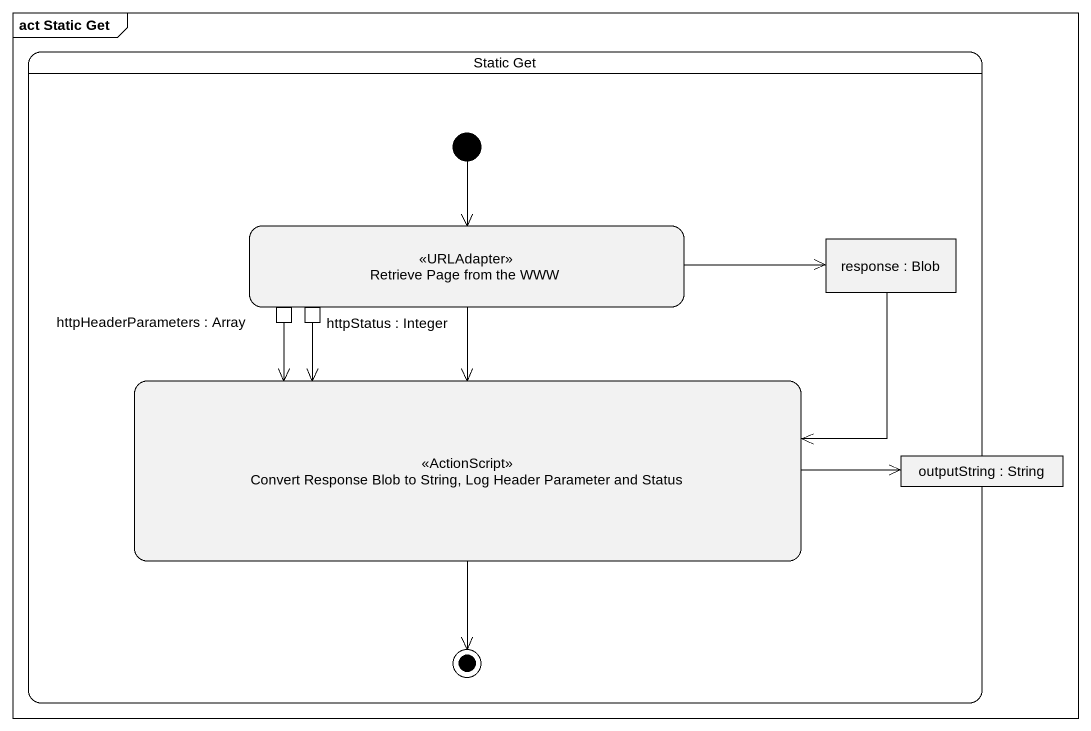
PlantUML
@startuml
mainframe act Static Get
hide empty description
state "Static Get" as Static_Get {
  state "Retrieve Page from the WWW" as Retrieve_Page_from_the_WWW <<URLAdapter>> {
    state "httpHeaderParameters : Array" as httpHeaderParameters_Array <<outputPin>>
    state "httpStatus : Integer" as httpStatus_Integer <<outputPin>>
  }
  state "response : Blob" as response <<object>>
  state "Convert Response Blob to String, Log Header Parameter and Status" as Convert_Response_Blob_to <<ActionScript>>
  state "outputString : String" as outputString <<object>>
  [*] --> Retrieve_Page_from_the_WWW
  Convert_Response_Blob_to --> [*]
}
Retrieve_Page_from_the_WWW -right-> response
Retrieve_Page_from_the_WWW --> Convert_Response_Blob_to
response -left-> Convert_Response_Blob_to
httpHeaderParameters_Array --> Convert_Response_Blob_to
httpStatus_Integer --> Convert_Response_Blob_to
Convert_Response_Blob_to -right-> outputString
@enduml
